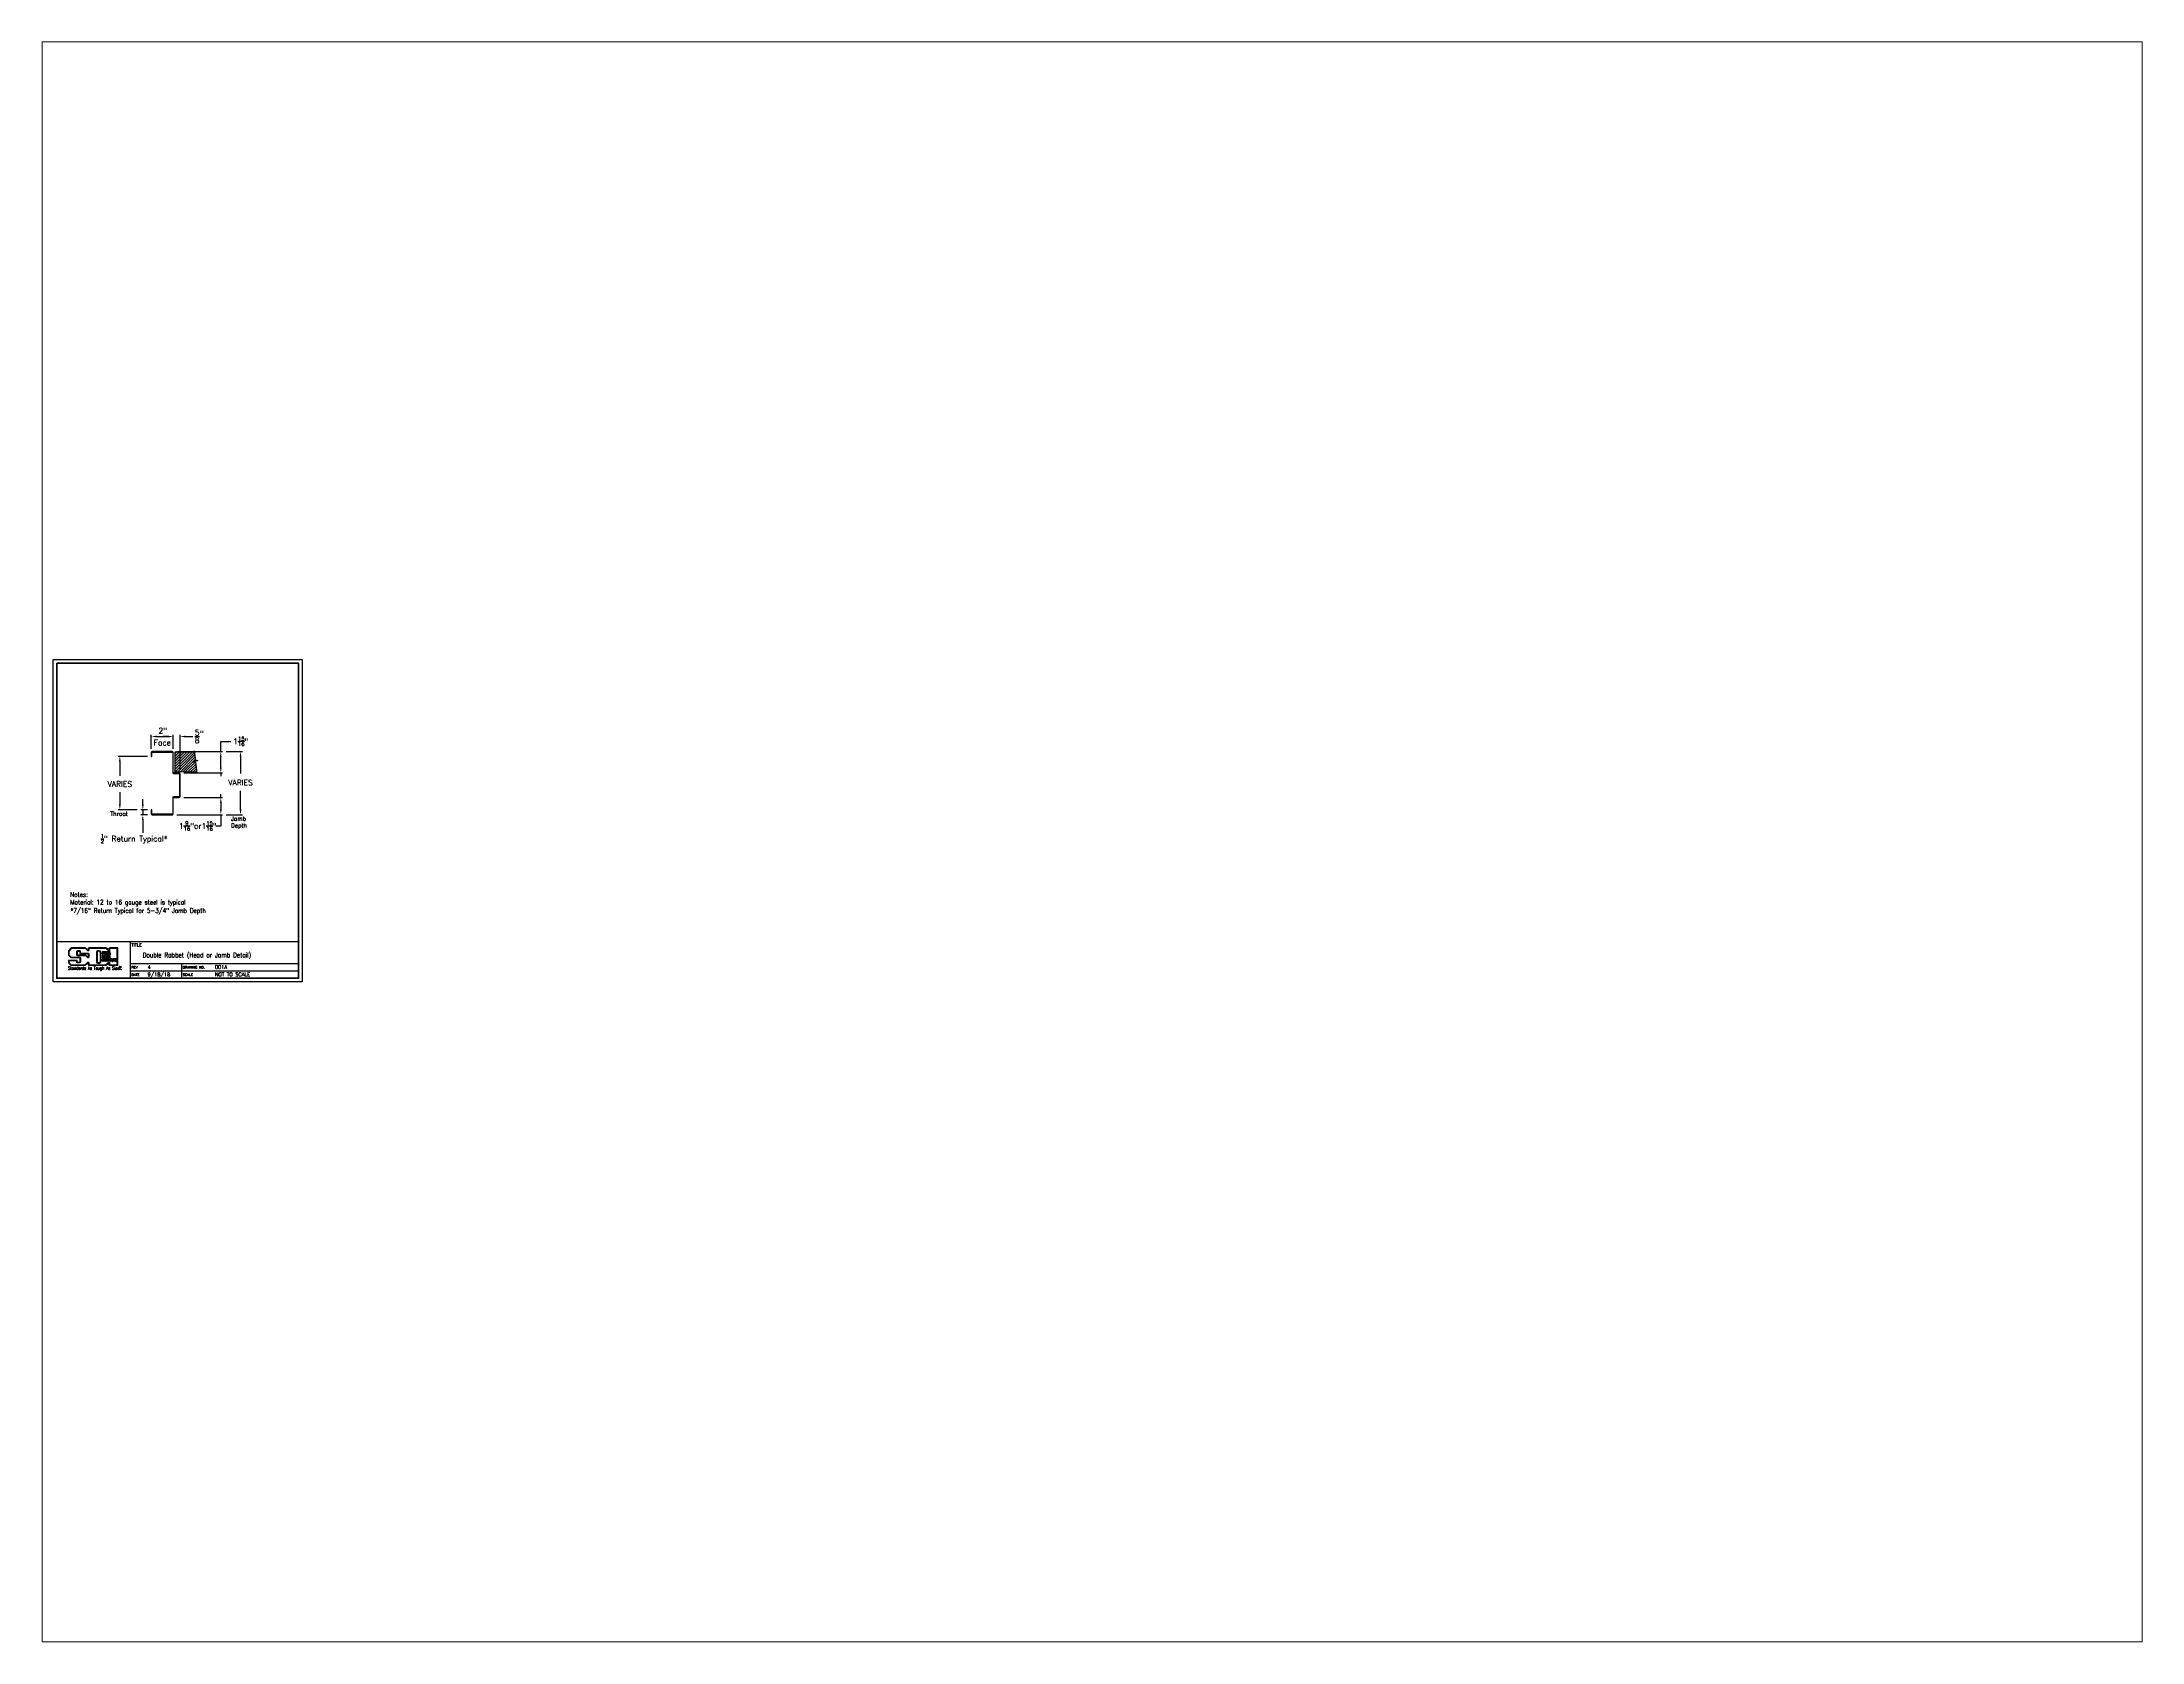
# Paper-space layout 'Layout1' of a CAD drawing. Header units: inches. Extents: x 1.05 to 9.45, y 0.8 to 7.2.
# The model-space entities are those that its viewports show. They can reach past a viewport. Long polylines and large blocks are cut down to what shows.
import ezdxf
from ezdxf.enums import TextEntityAlignment as Align

# ---------------------------------------------------------------- set-up
doc = ezdxf.new("R2010")
doc.units = ezdxf.units.IN
doc.header["$MEASUREMENT"] = 0
doc.layers.get('0').update_dxf_attribs({"linetype": 'CONTINUOUS'})
doc.layers.get('Defpoints').update_dxf_attribs({"linetype": 'CONTINUOUS'})
for name, color, linetype in [('DIMS', 7, 'CONTINUOUS'), ('Hatch', 8, 'CONTINUOUS'), ('TEXT', 7, 'CONTINUOUS'), ('TTLB', 7, 'CONTINUOUS')]:
    doc.layers.add(name, color=color, linetype=linetype)
doc.layers.add('OBJ-1', color=7, linetype='CONTINUOUS', lineweight=25)
doc.layers.add('OBJ-2', color=7, linetype='CONTINUOUS', lineweight=25)
doc.styles.get("Standard").update_dxf_attribs({"font": 'romans.shx'})
doc.dimstyles.get("Standard").update_dxf_attribs({"dimtxt": 0.18, "dimasz": 0.18, "dimexe": 0.18, "dimexo": 0.0625, "dimgap": 0.09, "dimtad": 0, "dimtih": 1, "dimtoh": 1, "dimdec": 4, "dimzin": 0, "dimdsep": 46, "dimtxsty": 'Standard', "dimcen": 0.09, "dimadec": 0, "dimazin": 0, "dimtfac": 1, "dimtdec": 4, "dimtofl": 0, "dimtmove": 0, "dimatfit": 3, "dimfxl": 1, "dimtolj": 1, "dimtzin": 0, "dimarcsym": 0})

# ---------------------------------------------------------------- blocks, each defined once
blk = doc.blocks.new('*D1')
at = {"layer": 'Defpoints', "color": 0}
for p in [(4.1, 8.372), (3.35, 7.829), (4.1, 7.829)]:
    blk.add_point(p, dxfattribs=at)
at = {"layer": 'DIMS', "color": 0, "lineweight": -2}
for p, q in [((3.35, 7.954), (3.35, 8.434)), ((3.53, 8.372), (3.92, 8.372)), ((4.1, 7.954), (4.1, 8.434))]:
    blk.add_line(p, q, dxfattribs=at)
at = {"layer": 'DIMS', "color": 0}
for points in [[(3.53, 8.402), (3.53, 8.342), (3.35, 8.372)], [(3.92, 8.402), (3.92, 8.342), (4.1, 8.372)]]:
    blk.add_solid(points, dxfattribs=at)
at = {"layer": 'DIMS', "color": 0, "insert": (3.74, 8.573), "char_height": 0.1875, "attachment_point": 5}
blk.add_mtext('\\A1;2"', dxfattribs=at)

msp = doc.modelspace()

# ---------------------------------------------------------------- hatches: boundary and pattern name
at = {"layer": 'Hatch'}
h = msp.add_hatch(dxfattribs=at)
h.set_pattern_fill('ANSI31', color=256, scale=0.5, style=0)
h.paths.add_polyline_path([(4.859216, 7.510611), (4.767675, 7.510975), (4.932616, 7.550381), (4.85322, 7.558085), (4.818241, 7.83504), (4.157781, 7.835146), (4.157781, 7.173174), (4.901649, 7.174639)])

# ---------------------------------------------------------------- linework, layer by layer
at = {"layer": 'DIMS'}
for p, q in [((3.919544, 8.37163), (3.739544, 8.37163)), ((4.333919, 7.259063), (4.333919, 8.43413)), ((4.513919, 8.37163), (4.763364, 8.37163)), ((5.719698, 7.860626), (5.719698, 8.205904)), ((5.719698, 8.205904), (6.05838, 8.205904)), ((3.224544, 7.691395), (2.214208, 7.691395)), ((2.276708, 7.511395), (2.276708, 7.032635)), ((4.224544, 7.860626), (5.782198, 7.860626)), ((5.722496, 7.314063), (5.722496, 7.680626)), ((5.722496, 7.314063), (5.722496, 7.494063)), ((5.909996, 7.860626), (6.456609, 7.860626)), ((6.394109, 7.680626), (6.394109, 7.111272)), ((2.276708, 6.470135), (2.276708, 6.053606)), ((4.458919, 7.134063), (5.782198, 7.134063)), ((4.458919, 7.134063), (5.784996, 7.134063)), ((5.722496, 7.134063), (5.722496, 7.021322)), ((6.394109, 5.884376), (6.394109, 6.521272)), ((2.872943, 5.873606), (2.214208, 5.873606)), ((3.224544, 5.873606), (2.997943, 5.873606)), ((3.060443, 6.053606), (3.060443, 6.233606)), ((3.060443, 5.873606), (3.060443, 5.704376)), ((4.458919, 6.290313), (5.784996, 6.290313)), ((4.458919, 6.290313), (5.784996, 6.290313)), ((5.722496, 6.290313), (5.722496, 6.403055)), ((5.722496, 6.110313), (5.722496, 5.884376)), ((5.722496, 6.110313), (5.722496, 5.930313)), ((3.224544, 5.704376), (2.997943, 5.704376)), ((3.060443, 5.524376), (3.060443, 5.087508)), ((4.224544, 5.704376), (5.784996, 5.704376)), ((5.722496, 5.313793), (5.556684, 5.313793)), ((5.722496, 5.704376), (5.722496, 5.313793)), ((5.909996, 5.704376), (6.456609, 5.704376))]:
    msp.add_line(p, q, dxfattribs=at)
for points in [[(3.919544, 8.40163), (3.919544, 8.34163), (4.099544, 8.37163)], [(4.513919, 8.40163), (4.513919, 8.34163), (4.333919, 8.37163)], [(2.246708, 7.511395), (2.306708, 7.511395), (2.276708, 7.691395)], [(5.689698, 7.680626), (5.749698, 7.680626), (5.719698, 7.860626)], [(5.692496, 7.314063), (5.752496, 7.314063), (5.722496, 7.134063)], [(5.692496, 7.314063), (5.752496, 7.314063), (5.722496, 7.134063)], [(6.364109, 7.680626), (6.424109, 7.680626), (6.394109, 7.860626)], [(2.246708, 6.053606), (2.306708, 6.053606), (2.276708, 5.873606)], [(3.030443, 6.053606), (3.090443, 6.053606), (3.060443, 5.873606)], [(5.692496, 6.110313), (5.752496, 6.110313), (5.722496, 6.290313)], [(5.692496, 6.110313), (5.752496, 6.110313), (5.722496, 6.290313)], [(5.692496, 5.884376), (5.752496, 5.884376), (5.722496, 5.704376)], [(6.364109, 5.884376), (6.424109, 5.884376), (6.394109, 5.704376)], [(3.030443, 5.524376), (3.090443, 5.524376), (3.060443, 5.704376)]]:
    msp.add_solid(points, dxfattribs=at)
at = {"layer": 'OBJ-1'}
for points in [[(4.818279, 7.83504), (4.157781, 7.835146)], [(4.157781, 7.835146), (4.157781, 7.173174), (4.901345, 7.174638)]]:
    msp.add_lwpolyline(points, dxfattribs=at)
at = {"layer": 'OBJ-2'}
msp.add_lwpolyline([(3.369419, 5.739876), (3.369419, 5.873606), (3.349544, 5.873606), (3.349544, 5.735626, 0.414213562), (3.380794, 5.704376), (4.068294, 5.704376, 0.414213562), (4.099544, 5.735626), (4.099544, 6.274688, -0.414213562), (4.115169, 6.290313), (4.302669, 6.290313, 0.414213562), (4.333919, 6.321563), (4.333919, 7.102813, 0.414213562), (4.302669, 7.134063), (4.115169, 7.134063, -0.414213562), (4.099544, 7.149688), (4.099544, 7.829376, 0.414213562), (4.068294, 7.860626), (3.380794, 7.860626, 0.414213562), (3.349544, 7.829376), (3.349544, 7.691395), (3.369419, 7.691395), (3.369419, 7.825126, -0.414213562), (3.385044, 7.840751), (4.064044, 7.840751, -0.414213562), (4.079669, 7.825126), (4.079669, 7.145438, 0.414213562), (4.110919, 7.114188), (4.298419, 7.114188, -0.414213562), (4.314044, 7.098563), (4.314044, 6.325813, -0.414213562), (4.298419, 6.310188), (4.110919, 6.310188, 0.414213562), (4.079669, 6.278938), (4.079669, 5.739876, -0.414213562), (4.064044, 5.724251), (3.385044, 5.724251, -0.414213562)], format="xyb", close=True, dxfattribs=at)
at = {"layer": 'TEXT'}
msp.add_lwpolyline([(4.811835, 7.88576), (4.85322, 7.558085), (4.932616, 7.550381), (4.767675, 7.510975), (4.859216, 7.510611), (4.909163, 7.115145)], dxfattribs=at)
at = {"layer": 'TTLB'}
for p, q in [((0.125, 1.375), (8.375, 1.375)), ((0.520888, 1.049614), (0.520888, 0.922362)), ((0.520888, 0.728889), (0.520888, 0.660507)), ((0.816323, 0.736702), (0.528701, 0.736702)), ((0.606676, 1.149844), (0.531101, 1.074269)), ((0.531101, 0.897708), (0.588845, 0.839964)), ((0.613499, 0.829752), (0.898304, 0.829752)), ((1.080682, 1.164633), (0.642379, 1.164633)), ((0.824135, 0.680451), (0.824135, 0.728889)), ((0.910312, 0.817744), (0.910312, 0.680451)), ((1.187105, 1.08287), (1.115408, 1.150795)), ((1.195785, 1.079579), (1.195364, 1.079579)), ((1.195785, 1.137579), (1.195785, 1.079579)), ((1.789689, 1.164633), (1.22284, 1.164633)), ((1.896112, 1.08287), (1.824415, 1.150795)), ((1.904792, 1.079579), (1.90437, 1.079579)), ((1.904792, 1.137579), (1.904792, 1.079579)), ((2.198646, 1.164633), (1.931846, 1.164633)), ((2.206458, 0.575709), (2.206458, 1.156821)), ((2.625, 1.375), (2.625, 0.125)), ((0.531101, 0.635853), (0.588845, 0.578109)), ((0.613499, 0.567897), (1.080682, 0.567897)), ((0.898304, 0.668442), (0.836143, 0.668442)), ((1.115408, 0.581734), (1.187105, 0.649659)), ((1.195364, 0.65295), (1.195785, 0.65295)), ((1.195785, 0.65295), (1.195785, 0.594951)), ((1.22284, 0.567897), (1.789689, 0.567897)), ((1.824415, 0.581734), (1.896112, 0.649659)), ((1.90437, 0.65295), (1.904792, 0.65295)), ((1.904792, 0.65295), (1.904792, 0.594951)), ((1.931846, 0.567897), (2.198646, 0.567897)), ((2.625, 0.625), (8.375, 0.625)), ((2.625, 0.375), (8.375, 0.375)), ((4.375, 0.625), (4.375, 0.125))]:
    msp.add_line(p, q, dxfattribs=at)
for points in [[(0, 11), (8.5, 11), (8.5, 0), (0, 0)], [(1.696402, 0.961313), (1.695128, 0.961429), (1.689988, 0.962423), (1.687028, 0.964225), (1.684814, 0.96796), (1.682843, 0.979226), (1.665902, 0.979226), (1.667386, 0.966246), (1.669717, 0.95832), (1.673807, 0.951824), (1.674776, 0.950855), (1.680004, 0.946577), (1.687037, 0.943814), (1.694821, 0.943127), (1.695539, 0.943127), (1.703039, 0.944037), (1.709847, 0.946468), (1.71574, 0.950642), (1.718974, 0.954416), (1.722618, 0.961947), (1.723819, 0.970591), (1.723076, 0.977279), (1.719946, 0.985466), (1.716313, 0.989937), (1.709673, 0.994118), (1.690053, 1.000658), (1.68981, 1.000707), (1.68683, 1.002884), (1.68593, 1.006147), (1.6861, 1.007591), (1.688432, 1.01157), (1.690374, 1.012864), (1.69464, 1.013859), (1.698261, 1.013323), (1.701551, 1.011481), (1.703343, 1.008971), (1.705583, 0.99861), (1.721965, 0.99861), (1.721965, 1.004512), (1.720833, 1.012211), (1.718413, 1.018988), (1.714309, 1.024631), (1.7086, 1.028783), (1.701672, 1.03101), (1.693928, 1.031693), (1.688623, 1.03144), (1.681517, 1.028902), (1.675618, 1.024233), (1.673054, 1.021098), (1.669665, 1.013596), (1.668484, 1.004854), (1.668995, 0.999492), (1.671502, 0.991971), (1.676778, 0.985904), (1.683605, 0.982247), (1.700377, 0.976724), (1.701886, 0.976095), (1.7048, 0.973561), (1.705777, 0.970021), (1.705563, 0.967775), (1.70323, 0.963795), (1.700938, 0.962191)], [(1.718289, 0.900116), (1.713452, 0.904953), (1.706903, 0.908983), (1.699698, 0.910225), (1.669928, 0.910225), (1.669928, 0.824898), (1.701622, 0.824898), (1.707646, 0.826208), (1.71413, 0.830358), (1.717801, 0.834986), (1.718668, 0.834986), (1.723215, 0.84408), (1.725651, 0.851387), (1.727188, 0.859512), (1.727614, 0.868044), (1.727614, 0.869961), (1.72697, 0.878772), (1.725182, 0.886818), (1.722231, 0.893855)], [(1.688474, 0.704652), (1.670937, 0.704652), (1.670937, 0.789777), (1.688474, 0.789777)], [(1.704497, 0.889107), (1.702508, 0.891096), (1.700591, 0.892276), (1.698197, 0.892688), (1.687465, 0.892688), (1.687465, 0.842435), (1.699738, 0.842435), (1.700844, 0.842676), (1.70221, 0.84355), (1.705276, 0.847415), (1.706972, 0.850809), (1.70864, 0.85581), (1.709733, 0.86159), (1.710078, 0.868482), (1.710078, 0.869321), (1.709573, 0.876217), (1.708403, 0.881482), (1.706618, 0.885737)], [(1.786511, 1.030674), (1.72943, 1.030674), (1.72943, 1.012128), (1.749202, 1.012128), (1.749202, 0.945347), (1.766739, 0.945347), (1.766739, 1.012128), (1.786511, 1.012128)], [(1.748809, 0.830354), (1.754845, 0.826249), (1.761576, 0.823605), (1.768996, 0.822647), (1.776212, 0.823369), (1.78298, 0.825786), (1.789238, 0.829878), (1.793821, 0.834897), (1.794612, 0.835688), (1.798332, 0.842197), (1.801264, 0.849415), (1.802831, 0.857696), (1.803263, 0.866351), (1.802831, 0.875006), (1.801293, 0.883131), (1.798826, 0.890533), (1.795337, 0.896858), (1.794458, 0.898322), (1.789514, 0.903972), (1.783426, 0.908112), (1.776601, 0.910549), (1.769298, 0.911234), (1.768433, 0.911234), (1.761053, 0.910542), (1.754132, 0.907823), (1.748302, 0.903451), (1.743371, 0.897581), (1.739948, 0.89119), (1.737262, 0.884028), (1.735707, 0.87581), (1.735281, 0.867077), (1.735281, 0.865965), (1.735922, 0.857421), (1.737481, 0.849403), (1.740419, 0.842172), (1.744257, 0.835624)], [(1.760575, 0.84356), (1.763084, 0.841854), (1.765971, 0.84072), (1.769249, 0.840297), (1.772333, 0.840605), (1.775124, 0.841602), (1.777784, 0.843341), (1.780466, 0.846279), (1.782525, 0.849882), (1.784358, 0.854394), (1.785376, 0.859774), (1.785705, 0.866351), (1.785376, 0.872929), (1.784282, 0.878708), (1.782696, 0.883466), (1.780207, 0.887977), (1.777796, 0.890733), (1.775418, 0.89235), (1.772774, 0.893294), (1.768866, 0.893661), (1.765158, 0.893313), (1.762755, 0.892369), (1.760435, 0.890629), (1.75797, 0.887695), (1.755958, 0.883939), (1.754213, 0.879285), (1.753164, 0.873743), (1.752818, 0.866649), (1.752818, 0.866621), (1.753333, 0.859759), (1.75437, 0.854424), (1.756189, 0.849947), (1.758576, 0.845875)], [(1.798438, 0.720574), (1.797427, 0.720574), (1.792299, 0.721696), (1.789287, 0.72353), (1.787067, 0.727274), (1.785083, 0.738329), (1.768504, 0.738329), (1.769624, 0.725631), (1.771965, 0.717439), (1.776065, 0.710927), (1.777083, 0.709909), (1.782328, 0.705856), (1.789227, 0.703146), (1.797008, 0.70223), (1.798008, 0.70223), (1.805355, 0.703149), (1.812394, 0.705819), (1.817952, 0.709927), (1.821369, 0.713607), (1.825109, 0.721086), (1.826059, 0.72988), (1.825567, 0.736523), (1.822384, 0.744604), (1.818541, 0.749271), (1.812102, 0.753233), (1.792734, 0.759621), (1.792488, 0.759719), (1.789235, 0.762191), (1.788198, 0.765533), (1.788351, 0.766831), (1.790874, 0.770896), (1.792632, 0.772137), (1.796909, 0.772992), (1.800601, 0.772582), (1.803879, 0.770747), (1.80582, 0.768198), (1.808044, 0.757915), (1.824224, 0.757915), (1.824224, 0.763745), (1.823318, 0.771448), (1.820873, 0.778293), (1.816693, 0.78404), (1.810804, 0.787881), (1.804011, 0.790307), (1.796058, 0.791009), (1.790988, 0.790502), (1.78381, 0.788027), (1.778088, 0.783548), (1.775556, 0.780454), (1.771901, 0.7729), (1.770964, 0.764001), (1.771216, 0.758707), (1.773778, 0.751021), (1.779111, 0.745155), (1.786091, 0.741544), (1.802627, 0.736032), (1.804193, 0.73538), (1.807276, 0.732811), (1.808205, 0.729442), (1.807868, 0.727082), (1.805674, 0.722969), (1.803339, 0.721523)], [(1.847022, 1.030674), (1.795389, 1.030674), (1.795389, 0.945347), (1.848435, 0.945347), (1.848435, 0.963892), (1.812926, 0.963892), (1.812926, 0.979847), (1.845812, 0.979847), (1.845812, 0.998191), (1.812926, 0.998191), (1.812926, 1.012128), (1.847022, 1.012128)], [(1.82306, 0.830353), (1.82883, 0.826266), (1.835605, 0.823605), (1.843025, 0.822647), (1.850213, 0.823366), (1.857231, 0.825786), (1.86325, 0.829879), (1.868563, 0.835434), (1.869008, 0.836322), (1.872572, 0.842194), (1.875305, 0.849481), (1.876848, 0.857636), (1.877497, 0.86629), (1.877061, 0.875006), (1.875524, 0.883131), (1.873056, 0.890533), (1.869567, 0.896858), (1.868659, 0.898371), (1.863528, 0.903969), (1.85768, 0.908111), (1.850609, 0.91055), (1.843536, 0.911234), (1.842454, 0.911234), (1.835276, 0.910539), (1.828362, 0.907823), (1.822532, 0.903451), (1.817645, 0.897633), (1.813966, 0.891194), (1.81148, 0.883961), (1.809949, 0.875869), (1.809265, 0.866527), (1.809542, 0.865421), (1.809942, 0.857416), (1.811722, 0.849407), (1.814413, 0.84223), (1.818318, 0.83557)], [(1.834753, 0.843561), (1.837226, 0.841809), (1.839999, 0.84072), (1.843278, 0.840297), (1.846431, 0.840612), (1.849303, 0.841602), (1.851857, 0.843339), (1.854306, 0.8459), (1.856729, 0.84989), (1.858354, 0.854225), (1.859434, 0.859929), (1.859927, 0.866508), (1.859606, 0.872929), (1.858513, 0.878708), (1.856927, 0.883466), (1.8545, 0.887865), (1.851864, 0.89074), (1.849591, 0.89235), (1.846854, 0.893294), (1.842995, 0.893668), (1.839406, 0.89332), (1.836985, 0.892369), (1.834665, 0.890629), (1.832089, 0.887562), (1.830013, 0.883929), (1.828476, 0.879457), (1.827366, 0.873592), (1.826961, 0.868052), (1.826971, 0.86801), (1.827383, 0.859773), (1.828574, 0.854413), (1.830305, 0.849799), (1.832523, 0.846014)], [(1.88877, 0.789777), (1.831689, 0.789777), (1.831689, 0.771433), (1.851461, 0.771433), (1.851461, 0.704652), (1.8692, 0.704652), (1.8692, 0.771433), (1.88877, 0.771433)], [(1.911972, 1.030674), (1.860338, 1.030674), (1.860338, 0.945347), (1.913384, 0.945347), (1.913384, 0.963892), (1.877875, 0.963892), (1.877875, 0.979847), (1.910761, 0.979847), (1.910761, 0.998191), (1.877875, 0.998191), (1.877875, 1.012128), (1.911972, 1.012128)], [(1.937925, 0.8672), (1.93895, 0.86834), (1.94286, 0.87567), (1.944051, 0.883532), (1.944051, 0.886035), (1.94291, 0.89494), (1.939575, 0.90238), (1.935695, 0.905961), (1.929043, 0.909287), (1.920836, 0.910225), (1.888181, 0.910225), (1.888181, 0.824898), (1.905718, 0.824898), (1.905718, 0.857381), (1.920253, 0.857381), (1.922745, 0.856654), (1.924368, 0.854321), (1.925486, 0.848252), (1.925298, 0.843923), (1.925735, 0.836267), (1.928009, 0.824898), (1.946271, 0.824898), (1.946271, 0.83342), (1.943399, 0.84049), (1.943039, 0.848587), (1.942826, 0.854974), (1.941342, 0.863135), (1.939887, 0.865075)], [(1.916193, 0.704652), (1.898454, 0.704652), (1.898454, 0.789777), (1.916193, 0.789777)], [(1.921277, 0.874918), (1.924484, 0.878481), (1.925971, 0.88127), (1.926514, 0.884853), (1.926514, 0.884915), (1.925845, 0.890136), (1.925184, 0.89161), (1.923972, 0.892216), (1.919837, 0.892688), (1.905718, 0.892688), (1.905718, 0.874918)], [(1.942018, 1.030674), (1.924481, 1.030674), (1.924481, 0.945347), (1.971676, 0.945347), (1.971676, 0.963892), (1.942018, 0.963892)], [(1.98195, 0.789777), (1.924869, 0.789777), (1.924869, 0.771433), (1.944641, 0.771433), (1.944641, 0.704652), (1.962379, 0.704652), (1.962379, 0.771433), (1.98195, 0.771433)], [(2.008162, 0.789777), (1.990423, 0.789777), (1.990423, 0.729762), (1.990423, 0.727777), (1.992337, 0.719646), (1.99666, 0.712201), (1.998491, 0.71037), (2.003918, 0.705886), (2.010886, 0.703149), (2.018772, 0.702193), (2.021063, 0.70248), (2.028353, 0.703619), (2.034949, 0.706917), (2.040164, 0.711894), (2.041484, 0.713545), (2.045324, 0.720985), (2.046496, 0.729421), (2.046496, 0.789777), (2.028959, 0.789777), (2.028959, 0.731148), (2.028362, 0.727272), (2.0258, 0.723143), (2.02284, 0.721084), (2.018779, 0.720272), (2.014828, 0.721089), (2.011056, 0.723556), (2.009376, 0.725715), (2.008162, 0.730572)], [(2.111849, 0.789777), (2.054768, 0.789777), (2.054768, 0.771433), (2.07454, 0.771433), (2.07454, 0.704652), (2.092077, 0.704652), (2.092077, 0.771433), (2.111849, 0.771433)], [(2.17236, 0.789777), (2.120726, 0.789777), (2.120726, 0.704652), (2.173772, 0.704652), (2.173772, 0.722995), (2.138263, 0.722995), (2.138263, 0.73895), (2.171149, 0.73895), (2.171149, 0.757496), (2.138263, 0.757496), (2.138263, 0.771433), (2.17236, 0.771433)]]:
    msp.add_lwpolyline(points, close=True, dxfattribs=at)
at = {"layer": 'TTLB', "lineweight": 35}
msp.add_lwpolyline([(0.125, 10.875), (8.375, 10.875), (8.375, 0.125), (0.125, 0.125)], close=True, dxfattribs=at)
at = {"layer": 'TTLB'}
for points in [[(1.215027, 0.66438), (1.215027, 0.594951, 0.414213562), (1.22284, 0.587139), (1.789689, 0.587139, 0.191903015), (1.811182, 0.595703), (1.882878, 0.663628, -0.191903015), (1.90437, 0.672192), (1.916221, 0.672192, -0.414213562), (1.924034, 0.66438), (1.924034, 0.594951, 0.414213562), (1.931846, 0.587139), (2.179404, 0.587139, 0.414213562), (2.187216, 0.594951), (2.187216, 1.137579, 0.414213562), (2.179404, 1.145391), (1.931846, 1.145391, 0.414213562), (1.924034, 1.137579), (1.924034, 1.06815, -0.414213562), (1.916221, 1.060338), (1.90437, 1.060338, -0.191903015), (1.882878, 1.068902), (1.811182, 1.136827, 0.191903015), (1.789689, 1.145391), (1.22284, 1.145391, 0.414213562), (1.215027, 1.137579), (1.215027, 1.06815, -0.414213562), (1.207215, 1.060338), (1.195364, 1.060338, -0.191903015), (1.173871, 1.068902), (1.102175, 1.136827, 0.191903015), (1.080682, 1.145391), (0.642379, 1.145391, 0.198912367), (0.620282, 1.136238), (0.544707, 1.060663, 0.198912367), (0.54013, 1.049614), (0.54013, 0.922362, 0.198912367), (0.544707, 0.911314), (0.602451, 0.85357, 0.198912367), (0.613499, 0.848994), (0.898304, 0.848994, -0.414213562), (0.929554, 0.817744), (0.929554, 0.680451, -0.414213562), (0.898304, 0.649201), (0.836143, 0.649201, -0.414213562), (0.804893, 0.680451), (0.804893, 0.709647, 0.414213562), (0.797081, 0.71746), (0.547943, 0.71746, 0.414213562), (0.54013, 0.709647), (0.54013, 0.660507, 0.198912367), (0.544707, 0.649459), (0.602451, 0.591715, 0.198912367), (0.613499, 0.587139), (1.080682, 0.587139, 0.191903015), (1.102175, 0.595703), (1.173871, 0.663628, -0.191903015), (1.195364, 0.672192), (1.207215, 0.672192, -0.414213562)], [(0.812517, 1.043136, -0.414213562), (0.839571, 1.070191), (0.90095, 1.070191, -0.414213562), (0.928004, 1.043136), (0.928004, 0.98471), (1.189406, 0.98471, -0.414213562), (1.21646, 0.957656), (1.21646, 0.839387, -0.668178638), (1.180896, 0.824656), (1.117201, 0.888351), (0.839571, 0.888351, -0.414213562), (0.812517, 0.915405)], [(1.530363, 1.075827), (1.530515, 1.075837, -0.401466652), (1.622487, 0.999682), (1.622487, 0.674087, -0.414213562), (1.582412, 0.634012), (1.53165, 0.634012, -0.414213562), (1.491575, 0.674087), (1.491575, 1.034237, -0.398222569)], [(1.531596, 1.056624), (1.531851, 1.056641, -0.397161157), (1.603245, 0.998498), (1.603245, 0.674087, -0.414213562), (1.582412, 0.653254), (1.53165, 0.653254, -0.414213562), (1.510817, 0.674087), (1.510817, 1.03432, -0.399476562)]]:
    msp.add_lwpolyline(points, format="xyb", close=True, dxfattribs=at)
msp.add_lwpolyline([(0.831759, 1.043136, -0.414213562), (0.839571, 1.050949), (0.90095, 1.050949, -0.414213562), (0.908762, 1.043136), (0.908762, 0.973281, 0.414213562), (0.916575, 0.965469), (1.189406, 0.965469, -0.414213562), (1.197219, 0.957656), (1.197219, 0.854406, -0.668178638), (1.183882, 0.848882), (1.127459, 0.905305, 0.198912367), (1.121935, 0.907593), (0.839571, 0.907593, -0.414213562), (0.831759, 0.915405), (0.831759, 1.043136)], format="xyb", dxfattribs=at)
msp.add_lwpolyline([(1.751002, 0.704652), (1.758669, 0.704652), (1.758669, 0.789777), (1.741132, 0.789777), (1.741132, 0.744941), (1.718863, 0.789777), (1.70179, 0.789777), (1.70179, 0.704652), (1.719327, 0.704652), (1.719327, 0.749052), (1.741825, 0.704652), (1.750123, 0.704652)], dxfattribs=at)
for centre, radius, start, end in [((0.555755, 1.049614), 0.034867, 135, 180), ((0.555755, 0.922362), 0.034867, 180, 225), ((0.528701, 0.728889), 0.007812, 90, 180), ((0.613499, 0.864619), 0.034867, 225, 270), ((0.642379, 1.114141), 0.050492, 90, 135), ((0.816323, 0.728889), 0.007812, 0, 90), ((0.898304, 0.817744), 0.012008, 0, 90), ((1.080682, 1.114141), 0.050492, 46.54733613, 90), ((1.195364, 1.091588), 0.012008, 226.54733613, 270), ((1.22284, 1.137579), 0.027054, 90, 180), ((1.789689, 1.114141), 0.050492, 46.54733613, 90), ((1.90437, 1.091588), 0.012008, 226.54733613, 270), ((1.931846, 1.137579), 0.027054, 90, 180), ((2.198646, 1.156821), 0.007812, 360, 90), ((0.555755, 0.660507), 0.034867, 180, 225), ((0.613499, 0.602764), 0.034867, 225, 270), ((0.836143, 0.680451), 0.012008, 180, 270), ((0.898304, 0.680451), 0.012008, 270, 360), ((1.080682, 0.618389), 0.050492, 270, 313.45266387), ((1.195364, 0.640942), 0.012008, 90, 133.45266387), ((1.22284, 0.594951), 0.027054, 180, 270), ((1.789689, 0.618389), 0.050492, 270, 313.45266387), ((1.90437, 0.640942), 0.012008, 90, 133.45266387), ((1.931846, 0.594951), 0.027054, 180, 270), ((2.198646, 0.575709), 0.007812, 270, 0)]:
    msp.add_arc(centre, radius, start, end, dxfattribs=at)

# ---------------------------------------------------------------- texts
at = {"layer": 'DIMS'}
msp.add_text('Face', height=0.1875, dxfattribs=at).set_placement((4.019536, 8.071817), align=Align.RIGHT)
for s, p in [('Throat', (1.953843, 5.667406)), ('Jamb ', (6.071243, 5.498176)), ('Depth', (6.071243, 5.267911))]:
    msp.add_text(s, height=0.1422222, dxfattribs=at).set_placement(p)
at = {"layer": 'DIMS', "char_height": 0.1875, "attachment_point": 5}
for s, insert in [('\\A1;\\S5/8; ', (4.913383, 8.371452)), ('\\A1;1{\\H0.7x;\\S15/16;\\H1.4286x;"} ', (6.401526, 8.208571)), ('\\A1;VARIES', (2.276708, 6.751385)), ('\\A1;VARIES ', (6.394109, 6.802522)), ('\\A1;{\\H0.7x;\\S1/2;}" Return Typical*', (2.765086, 4.887271)), ('\\A1;1{\\H0.7x;\\S9/16;}"or1{\\H0.7x;\\S15/16;}"', (4.934584, 5.320527))]:
    msp.add_mtext(s, dxfattribs=dict(at, insert=insert))
at = {"layer": 'TEXT'}
msp.add_text('"', height=0.2, dxfattribs=at).set_placement((5.002641, 8.36971))
at = {"layer": 'TEXT', "width": 0.8}
for s, p in [('Notes:', (0.584998, 2.900547)), ('Material: 12 to 16 gauge steel is typical', (0.584998, 2.6415)), ('*7/16" Return Typical for 5-3/4" Jamb Depth', (0.593536, 2.354813))]:
    msp.add_text(s, height=0.16, dxfattribs=at).set_placement(p)
at = {"layer": 'TTLB'}
for s, height, p in [('TITLE', 0.1066667, (2.674949, 1.205492)), ('REV', 0.0853333, (2.674949, 0.455492)), ('DATE', 0.0853333, (2.674949, 0.205492)), ('4', 0.125, (3.224075, 0.44351)), ('9/18/18', 0.125, (3.224075, 0.19351)), ('SCALE', 0.0853333, (4.424949, 0.205492)), ('DRAWING NO.', 0.08533333, (4.424949, 0.455492)), ('001A', 0.125, (5.51949, 0.44351)), ('NOT TO SCALE', 0.125, (5.51949, 0.19351))]:
    msp.add_text(s, height=height, dxfattribs=at).set_placement(p)
for s, height, width, p in [('Double Rabbet (Head or Jamb Detail)', 0.16, 0.9, (3.054911, 0.836756)), ('Standards As Tough As Steel.', 0.10666667, 0.7, (0.510648, 0.418458)), ('TM', 0.0533333, 0.8, (2.246007, 0.484605))]:
    msp.add_text(s, height=height, dxfattribs=dict(at, width=width)).set_placement(p)

# ---------------------------------------------------------------- dimensions: what is measured, and where the dimension line sits
at = {"layer": 'DIMS'}
dim = msp.add_linear_dim(base=(4.099544, 8.37163), p1=(3.349544, 7.829376), p2=(4.099544, 7.829376), dimstyle='Standard', override={"dimtxt": 0.1875, "dimexe": 0.0625, "dimexo": 0.125, "dimtad": 1, "dimlfac": 2.666667, "dimlunit": 4, "dimtofl": 1}, dxfattribs=at)
dim.commit()
dim.dimension.update_dxf_attribs({"geometry": '*D1', "text_midpoint": (3.739544, 8.37163), "dimtype": 160})

psp = doc.layouts.get("Layout1")

# ---------------------------------------------------------------- viewports
at = {"layer": '0'}
psp.add_viewport(center=(5.25, 4), size=(8.4, 6.4), view_center_point=(35.444021, 4.774129), view_height=54.58698947, dxfattribs=at)

doc.saveas('drawing.dxf')
